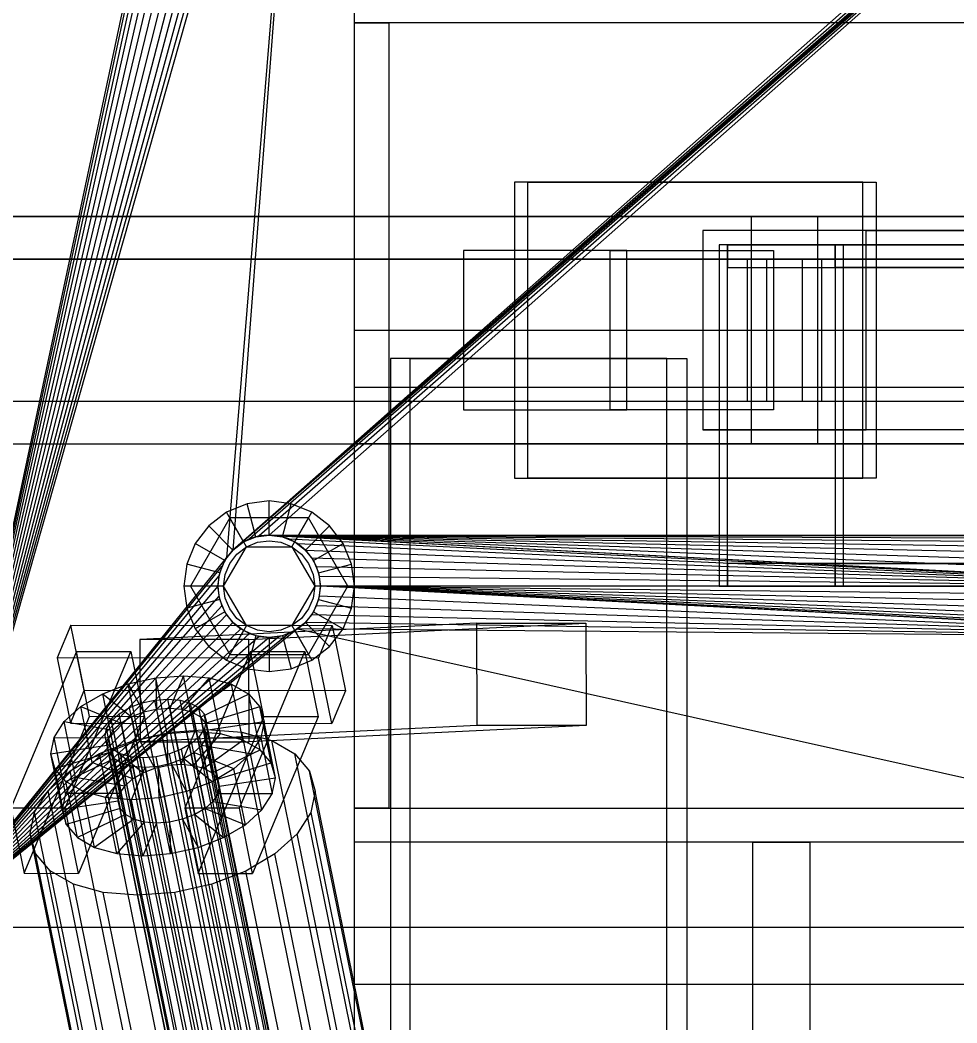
# Model space of a CAD drawing. Header units: millimetres. Extents: x -1970 to 59977, y -50268 to 6837.
# Drawn here: x 24569.4 to 24734, y -17691.8 to -17515.5 of the extents above; entities that cross this region are included whole.
import ezdxf

# ---------------------------------------------------------------- set-up
doc = ezdxf.new("R2010")
doc.units = ezdxf.units.MM
for name, color, linetype, lineweight in [('COTAS_O', 1, 'Continuous', 0), ('superior_briquetadora', 7, 'Continuous', 0), ('superior_C02', 7, 'Continuous', 0)]:
    doc.layers.add(name, color=color, linetype=linetype, lineweight=lineweight)
doc.dimstyles.new('R19_100', dxfattribs={"dimtxt": 250, "dimasz": 150, "dimexe": 150, "dimexo": 80, "dimgap": 100, "dimtad": 1, "dimtih": 1, "dimtoh": 1, "dimdsep": 46, "dimcen": 0.09, "dimadec": 0, "dimazin": 0, "dimtfac": 1, "dimtdec": 4, "dimtofl": 0, "dimtmove": 0, "dimatfit": 3, "dimfxl": 1, "dimtolj": 1, "dimtzin": 0, "dimarcsym": 0})

# ---------------------------------------------------------------- blocks, each defined once
blk = doc.blocks.new('*D34')
at = {"layer": 'COTAS_O', "color": 0, "lineweight": -2, "transparency": 16777216}
for p, q in [((24548.19, -17510), (23778.19, -17510)), ((23928.19, -19330), (23928.19, -17660)), ((24548.19, -19480), (23778.19, -19480))]:
    blk.add_line(p, q, dxfattribs=at)
at = {"layer": 'COTAS_O', "color": 0, "transparency": 16777216}
for points in [[(23903.19, -17660), (23953.19, -17660), (23928.19, -17510)], [(23903.19, -19330), (23953.19, -19330), (23928.19, -19480)]]:
    blk.add_solid(points, dxfattribs=at)
at = {"layer": 'Defpoints', "color": 0, "transparency": 16777216}
for p in [(23928.19, -17510), (24628.19, -17510), (24628.19, -19480)]:
    blk.add_point(p, dxfattribs=at)

msp = doc.modelspace()

# ---------------------------------------------------------------- linework, layer by layer
at = {"layer": 'superior_briquetadora'}
for p, q in [((24553.187, -17675), (24604.187, -17435)), ((24604.36, -17436.756), (24553.187, -17675)), ((24604.872, -17438.444), (24553.187, -17675)), ((24605.703, -17440), (24553.187, -17675)), ((24606.823, -17441.364), (24553.187, -17675)), ((24619.551, -17441.364), (24553.187, -17675)), ((24619.551, -17441.364), (24605.703, -17610)), ((24619.551, -17441.364), (24606.823, -17608.636)), ((24799.551, -17441.364), (24606.823, -17608.636)), ((24799.551, -17441.364), (24608.186, -17607.517)), ((24799.551, -17441.364), (24609.742, -17606.685)), ((24799.551, -17441.364), (24611.431, -17606.173)), ((24799.551, -17441.364), (24613.187, -17606)), ((24608.186, -17442.483), (24553.187, -17675)), ((24618.187, -17442.483), (24553.187, -17675)), ((24609.742, -17443.315), (24553.187, -17675)), ((24616.631, -17443.315), (24553.187, -17675)), ((24798.187, -17442.483), (24606.823, -17608.636)), ((24796.631, -17443.315), (24606.823, -17608.636)), ((24611.431, -17443.827), (24553.187, -17675)), ((24614.942, -17443.827), (24553.187, -17675)), ((24613.187, -17444), (24553.187, -17675)), ((24794.942, -17443.827), (24606.823, -17608.636)), ((24793.187, -17444), (24606.823, -17608.636)), ((24628.187, -17516), (24628.187, -17510)), ((24628.187, -17660), (24628.187, -17510)), ((24778.187, -17516), (24628.187, -17516)), ((24628.187, -17654), (24628.187, -17516)), ((24628.187, -17516), (24634.187, -17516)), ((24634.187, -17516), (24634.187, -17654)), ((26742.28, -17555), (24692.28, -17555)), ((24692.28, -17555), (24692.28, -17615)), ((24693.734, -17555), (24692.28, -17555)), ((24693.734, -17615), (24693.734, -17555)), ((24693.734, -17555), (26743.734, -17555)), ((24693.734, -17555), (24693.734, -17559)), ((24712.639, -17555), (24693.734, -17555)), ((26762.639, -17555), (24712.639, -17555)), ((24712.639, -17555), (24712.639, -17615)), ((24714.093, -17555), (24712.639, -17555)), ((24712.639, -17559), (24712.639, -17555)), ((24714.093, -17615), (24714.093, -17555)), ((24714.093, -17555), (26764.093, -17555)), ((24693.734, -17559), (26743.734, -17559)), ((24693.734, -17559), (24712.639, -17559)), ((26762.639, -17559), (24712.639, -17559)), ((24628.187, -17685), (24628.187, -17570)), ((24628.187, -17570), (26828.187, -17570)), ((24628.187, -17570), (24778.187, -17570)), ((24628.187, -17590), (24628.187, -17580)), ((24628.187, -17580), (26828.187, -17580)), ((26828.187, -17590), (24628.187, -17590)), ((24613.187, -17600), (24609.304, -17600.511)), ((24617.069, -17600.511), (24613.187, -17600)), ((24613.187, -17606), (24613.187, -17600)), ((24605.687, -17602.01), (24602.58, -17604.393)), ((24609.304, -17600.511), (24605.687, -17602.01)), ((24608.687, -17607.206), (24605.687, -17602.01)), ((24610.857, -17606.307), (24609.304, -17600.511)), ((24615.516, -17606.307), (24617.069, -17600.511)), ((24620.687, -17602.01), (24617.069, -17600.511)), ((24617.687, -17607.206), (24620.687, -17602.01)), ((24623.793, -17604.393), (24620.687, -17602.01)), ((24606.262, -17603.006), (24599.337, -17615)), ((24620.112, -17603.006), (24606.262, -17603.006)), ((24609.187, -17608.072), (24606.262, -17603.006)), ((24617.187, -17608.072), (24620.112, -17603.006)), ((24627.037, -17615), (24620.112, -17603.006)), ((24602.58, -17604.393), (24600.196, -17607.5)), ((24606.823, -17608.636), (24602.58, -17604.393)), ((24619.551, -17608.636), (24623.793, -17604.393)), ((24626.177, -17607.5), (24623.793, -17604.393)), ((24606.823, -17608.636), (24608.687, -17607.206)), ((24609.742, -17606.685), (24608.186, -17607.517)), ((24608.687, -17607.206), (24610.857, -17606.307)), ((24609.187, -17608.072), (24611.116, -17607.273)), ((24611.431, -17606.173), (24609.742, -17606.685)), ((24610.857, -17606.307), (24613.187, -17606)), ((24611.116, -17607.273), (24613.187, -17607)), ((24613.187, -17606), (24611.431, -17606.173)), ((24614.942, -17606.173), (24613.187, -17606)), ((24613.187, -17606), (24784.187, -17615)), ((24613.187, -17606), (24784.36, -17613.244)), ((24613.187, -17606), (24784.872, -17611.556)), ((24613.187, -17606), (24785.703, -17610)), ((24613.187, -17606), (24786.823, -17608.636)), ((24613.187, -17606), (24788.186, -17607.517)), ((24613.187, -17606), (24789.742, -17606.685)), ((24613.187, -17606), (24791.431, -17606.173)), ((24613.187, -17606), (24793.187, -17606)), ((24613.187, -17606), (24615.516, -17606.307)), ((24613.187, -17607), (24615.257, -17607.273)), ((24616.631, -17606.685), (24614.942, -17606.173)), ((24614.942, -17606.173), (24784.187, -17615)), ((24615.257, -17607.273), (24617.187, -17608.072)), ((24615.516, -17606.307), (24617.687, -17607.206)), ((24618.187, -17607.517), (24616.631, -17606.685)), ((24616.631, -17606.685), (24784.187, -17615)), ((24617.687, -17607.206), (24619.551, -17608.636)), ((24600.196, -17607.5), (24598.698, -17611.118)), ((24605.392, -17610.5), (24600.196, -17607.5)), ((24605.187, -17615), (24609.187, -17608.072)), ((24605.392, -17610.5), (24606.823, -17608.636)), ((24606.823, -17608.636), (24605.703, -17610)), ((24608.186, -17607.517), (24606.823, -17608.636)), ((24607.53, -17609.343), (24609.187, -17608.072)), ((24609.187, -17608.072), (24617.187, -17608.072)), ((24617.187, -17608.072), (24618.843, -17609.343)), ((24617.187, -17608.072), (24621.187, -17615)), ((24619.551, -17608.636), (24618.187, -17607.517)), ((24618.187, -17607.517), (24784.187, -17615)), ((24620.67, -17610), (24619.551, -17608.636)), ((24619.551, -17608.636), (24784.187, -17615)), ((24619.551, -17608.636), (24620.981, -17610.5)), ((24620.981, -17610.5), (24626.177, -17607.5)), ((24627.675, -17611.118), (24626.177, -17607.5)), ((24553.187, -17675), (24605.703, -17610)), ((24604.493, -17612.671), (24605.392, -17610.5)), ((24605.703, -17610), (24604.872, -17611.556)), ((24606.258, -17611), (24607.53, -17609.343)), ((24618.843, -17609.343), (24620.115, -17611)), ((24621.501, -17611.556), (24620.67, -17610)), ((24620.67, -17610), (24784.187, -17615)), ((24620.981, -17610.5), (24621.88, -17612.671)), ((24553.187, -17675), (24604.872, -17611.556)), ((24598.698, -17611.118), (24598.187, -17615)), ((24604.493, -17612.671), (24598.698, -17611.118)), ((24604.872, -17611.556), (24604.36, -17613.244)), ((24605.459, -17612.929), (24606.258, -17611)), ((24620.115, -17611), (24620.914, -17612.929)), ((24622.014, -17613.244), (24621.501, -17611.556)), ((24621.501, -17611.556), (24784.187, -17615)), ((24621.88, -17612.671), (24627.675, -17611.118)), ((24628.187, -17615), (24627.675, -17611.118)), ((26743.734, -17611), (24693.734, -17611)), ((24693.734, -17611), (24693.734, -17615)), ((24712.639, -17611), (24693.734, -17611)), ((24712.639, -17615), (24712.639, -17611)), ((24712.639, -17611), (26762.639, -17611)), ((24553.187, -17675), (24604.36, -17613.244)), ((24604.187, -17615), (24604.493, -17612.671)), ((24604.36, -17613.244), (24604.187, -17615)), ((24605.187, -17615), (24605.459, -17612.929)), ((24620.914, -17612.929), (24621.187, -17615)), ((24621.88, -17612.671), (24622.187, -17615)), ((24622.187, -17615), (24622.014, -17613.244)), ((24622.014, -17613.244), (24784.187, -17615)), ((24604.187, -17615), (24553.187, -17675)), ((24604.187, -17615), (24598.187, -17615)), ((24598.187, -17615), (24598.698, -17618.882)), ((24605.187, -17615), (24599.337, -17615)), ((24599.337, -17615), (24606.262, -17626.994)), ((24604.187, -17615), (24604.36, -17616.756)), ((24604.493, -17617.329), (24604.187, -17615)), ((24605.459, -17617.071), (24605.187, -17615)), ((24609.187, -17621.928), (24605.187, -17615)), ((24621.187, -17615), (24617.187, -17621.928)), ((24620.112, -17626.994), (24627.037, -17615)), ((24621.187, -17615), (24620.914, -17617.071)), ((24627.037, -17615), (24621.187, -17615)), ((24622.187, -17615), (24621.88, -17617.329)), ((24622.014, -17616.756), (24622.187, -17615)), ((24784.187, -17615), (24622.187, -17615)), ((24784.36, -17616.756), (24622.187, -17615)), ((24784.872, -17618.444), (24622.187, -17615)), ((24785.703, -17620), (24622.187, -17615)), ((24786.823, -17621.364), (24622.187, -17615)), ((24788.186, -17622.483), (24622.187, -17615)), ((24789.742, -17623.315), (24622.187, -17615)), ((24791.431, -17623.827), (24622.187, -17615)), ((24793.187, -17624), (24622.187, -17615)), ((24628.187, -17615), (24622.187, -17615)), ((24627.675, -17618.882), (24628.187, -17615)), ((24692.28, -17615), (26742.28, -17615)), ((24692.28, -17615), (24693.734, -17615)), ((26743.734, -17615), (24693.734, -17615)), ((24693.734, -17615), (24712.639, -17615)), ((24712.639, -17615), (26762.639, -17615)), ((24712.639, -17615), (24714.093, -17615)), ((26764.093, -17615), (24714.093, -17615)), ((24604.36, -17616.756), (24553.187, -17675)), ((24604.493, -17617.329), (24598.698, -17618.882)), ((24604.36, -17616.756), (24604.872, -17618.444)), ((24605.392, -17619.5), (24604.493, -17617.329)), ((24606.258, -17619), (24605.459, -17617.071)), ((24620.914, -17617.071), (24620.115, -17619)), ((24621.88, -17617.329), (24620.981, -17619.5)), ((24621.501, -17618.444), (24622.014, -17616.756)), ((24621.88, -17617.329), (24627.675, -17618.882)), ((24793.187, -17624), (24622.014, -17616.756)), ((24604.872, -17618.444), (24553.187, -17675)), ((24598.698, -17618.882), (24600.196, -17622.5)), ((24605.392, -17619.5), (24600.196, -17622.5)), ((24604.872, -17618.444), (24605.703, -17620)), ((24606.823, -17621.364), (24605.392, -17619.5)), ((24607.53, -17620.657), (24606.258, -17619)), ((24620.115, -17619), (24618.843, -17620.657)), ((24620.981, -17619.5), (24619.551, -17621.364)), ((24620.67, -17620), (24621.501, -17618.444)), ((24620.981, -17619.5), (24626.177, -17622.5)), ((24793.187, -17624), (24621.501, -17618.444)), ((24626.177, -17622.5), (24627.675, -17618.882)), ((24605.703, -17620), (24553.187, -17675)), ((24606.823, -17621.364), (24553.187, -17675)), ((24606.823, -17621.364), (24602.58, -17625.607)), ((24605.703, -17620), (24606.823, -17621.364)), ((24606.823, -17621.364), (24608.186, -17622.483)), ((24608.687, -17622.794), (24606.823, -17621.364)), ((24609.187, -17621.928), (24607.53, -17620.657)), ((24618.843, -17620.657), (24617.187, -17621.928)), ((24619.551, -17621.364), (24617.687, -17622.794)), ((24618.187, -17622.483), (24619.551, -17621.364)), ((24619.551, -17621.364), (24620.67, -17620)), ((24793.187, -17624), (24619.551, -17621.364)), ((24619.551, -17621.364), (24623.793, -17625.607)), ((24793.187, -17624), (24620.67, -17620)), ((24608.186, -17622.483), (24553.187, -17675)), ((24618.187, -17622.483), (24553.187, -17675)), ((24600.196, -17622.5), (24602.58, -17625.607)), ((24608.687, -17622.794), (24605.687, -17627.99)), ((24609.187, -17621.928), (24606.262, -17626.994)), ((24608.186, -17622.483), (24609.742, -17623.315)), ((24610.857, -17623.693), (24608.687, -17622.794)), ((24611.116, -17622.727), (24609.187, -17621.928)), ((24617.187, -17621.928), (24609.187, -17621.928)), ((24613.187, -17623), (24611.116, -17622.727)), ((24615.257, -17622.727), (24613.187, -17623)), ((24617.187, -17621.928), (24615.257, -17622.727)), ((24617.687, -17622.794), (24615.516, -17623.693)), ((24616.631, -17623.315), (24618.187, -17622.483)), ((24617.187, -17621.928), (24620.112, -17626.994)), ((24617.687, -17622.794), (24620.687, -17627.99)), ((24618.187, -17622.483), (24853.187, -17675)), ((24793.187, -17624), (24618.187, -17622.483)), ((24623.793, -17625.607), (24626.177, -17622.5)), ((24609.742, -17623.315), (24553.187, -17675)), ((24616.631, -17623.315), (24553.187, -17675)), ((24611.431, -17623.827), (24553.187, -17675)), ((24614.942, -17623.827), (24553.187, -17675)), ((24613.187, -17624), (24553.187, -17675)), ((24610.857, -17623.693), (24609.304, -17629.489)), ((24609.742, -17623.315), (24611.431, -17623.827)), ((24613.187, -17624), (24610.857, -17623.693)), ((24611.431, -17623.827), (24613.187, -17624)), ((24615.516, -17623.693), (24613.187, -17624)), ((24613.187, -17624), (24614.942, -17623.827)), ((24613.187, -17624), (24613.187, -17630)), ((24614.942, -17623.827), (24616.631, -17623.315)), ((24615.516, -17623.693), (24617.069, -17629.489)), ((24602.58, -17625.607), (24605.687, -17627.99)), ((24620.687, -17627.99), (24623.793, -17625.607)), ((24605.687, -17627.99), (24609.304, -17629.489)), ((24606.262, -17626.994), (24620.112, -17626.994)), ((24617.069, -17629.489), (24620.687, -17627.99)), ((24609.304, -17629.489), (24613.187, -17630)), ((24613.187, -17630), (24617.069, -17629.489)), ((24628.187, -17660), (24628.187, -17654)), ((24628.187, -17654), (24778.187, -17654)), ((24634.187, -17654), (24628.187, -17654)), ((24778.187, -17660), (24628.187, -17660)), ((26828.187, -17660), (24628.187, -17660)), ((24628.187, -19330), (24628.187, -17660)), ((24698.187, -19330), (24698.187, -17660)), ((24698.187, -17660), (24708.187, -17660)), ((24708.187, -17660), (24708.187, -19330)), ((24853.187, -17675), (24553.187, -17675)), ((26828.187, -17685), (24628.187, -17685)), ((24778.187, -17685), (24628.187, -17685))]:
    msp.add_line(p, q, dxfattribs=at)
at = {"layer": 'superior_C02'}
for p, q in [((24717.494, -17544), (24656.289, -17544)), ((24656.289, -17544), (24656.289, -17596)), ((24658.627, -17544), (24656.289, -17544)), ((24658.627, -17596), (24658.627, -17544)), ((24658.627, -17544), (24719.832, -17544)), ((24717.494, -17596), (24717.494, -17544)), ((24717.494, -17544), (24719.832, -17544)), ((24719.832, -17544), (24719.832, -17596)), ((24697.916, -17550), (23550.312, -17550)), ((23562.002, -17550), (24709.607, -17550)), ((24751.985, -17550), (23604.381, -17550)), ((23618.994, -17550), (24766.599, -17550)), ((24697.916, -17550), (24697.916, -17590)), ((24709.607, -17550), (24697.916, -17550)), ((25023.071, -17550), (24697.916, -17550)), ((24709.607, -17590), (24709.607, -17550)), ((24709.607, -17550), (25034.761, -17550)), ((24718.107, -17552.5), (24689.416, -17552.5)), ((24689.416, -17552.5), (24689.416, -17587.5)), ((24744.947, -17552.5), (24689.416, -17552.5)), ((24718.107, -17587.5), (24718.107, -17552.5)), ((24718.107, -17552.5), (24773.637, -17552.5)), ((24676.042, -17556), (24647.352, -17556)), ((24647.352, -17556), (24647.352, -17584)), ((24673.131, -17556), (24647.352, -17556)), ((24673.131, -17584), (24673.131, -17556)), ((24673.131, -17556), (24701.821, -17556)), ((24676.042, -17584), (24676.042, -17556)), ((24676.042, -17556), (24701.821, -17556)), ((24701.821, -17556), (24701.821, -17584)), ((24697.188, -17557.5), (23605.114, -17557.5)), ((23618.261, -17557.5), (24710.335, -17557.5)), ((24697.188, -17557.5), (24697.188, -17582.5)), ((24710.335, -17557.5), (24697.188, -17557.5)), ((24706.932, -17557.5), (24700.591, -17557.5)), ((24700.591, -17557.5), (24700.591, -17582.5)), ((24700.591, -17557.5), (25081.276, -17557.5)), ((24706.932, -17582.5), (24706.932, -17557.5)), ((25087.617, -17557.5), (24706.932, -17557.5)), ((24710.335, -17582.5), (24710.335, -17557.5)), ((24683.066, -17575), (24634.484, -17575)), ((24634.484, -17575), (24634.484, -18425)), ((24637.991, -17575), (24634.484, -17575)), ((24637.991, -18425), (24637.991, -17575)), ((24637.991, -17575), (24686.573, -17575)), ((24683.066, -18425), (24683.066, -17575)), ((24683.066, -17575), (24686.573, -17575)), ((24686.573, -17575), (24686.573, -18425)), ((23605.114, -17582.5), (24697.188, -17582.5)), ((23618.261, -17582.5), (24710.335, -17582.5)), ((24697.188, -17582.5), (24710.335, -17582.5)), ((24700.591, -17582.5), (24706.932, -17582.5)), ((24700.591, -17582.5), (25081.276, -17582.5)), ((24706.932, -17582.5), (25087.617, -17582.5)), ((24647.352, -17584), (24676.042, -17584)), ((24647.352, -17584), (24673.131, -17584)), ((24701.821, -17584), (24673.131, -17584)), ((24701.821, -17584), (24676.042, -17584)), ((24689.416, -17587.5), (24718.107, -17587.5)), ((24744.947, -17587.5), (24689.416, -17587.5)), ((24773.637, -17587.5), (24718.107, -17587.5)), ((23550.312, -17590), (24697.916, -17590)), ((23562.002, -17590), (24709.607, -17590)), ((23604.381, -17590), (24751.985, -17590)), ((23618.994, -17590), (24766.599, -17590)), ((24697.916, -17590), (24709.607, -17590)), ((24697.916, -17590), (25023.071, -17590)), ((24709.607, -17590), (25034.761, -17590)), ((24656.289, -17596), (24717.494, -17596)), ((24656.289, -17596), (24658.627, -17596)), ((24719.832, -17596), (24658.627, -17596)), ((24719.832, -17596), (24717.494, -17596)), ((24578.351, -17621.857), (24575.95, -17627.592)), ((24580.685, -17633.325), (24578.351, -17621.857)), ((24578.351, -17621.857), (24624.255, -17621.914)), ((24649.689, -17621.488), (24590.469, -17624.356)), ((24609.595, -17624.356), (24668.816, -17621.488)), ((24621.855, -17627.65), (24624.255, -17621.914)), ((24624.255, -17621.914), (24626.589, -17633.382)), ((24649.764, -17639.486), (24649.689, -17621.488)), ((24649.689, -17621.488), (24668.816, -17621.488)), ((24668.816, -17621.488), (24668.891, -17639.486)), ((24609.595, -17624.356), (24590.469, -17624.356)), ((24590.469, -17624.356), (24590.543, -17642.354)), ((24609.67, -17642.354), (24609.595, -17624.356)), ((24579.3, -17626.449), (24567.776, -17653.98)), ((24577.34, -17653.992), (24588.863, -17626.461)), ((24581.633, -17637.917), (24579.3, -17626.449)), ((24579.3, -17626.449), (24588.863, -17626.461)), ((24588.863, -17626.461), (24591.197, -17637.929)), ((24609.902, -17626.487), (24598.379, -17654.019)), ((24607.943, -17654.031), (24619.466, -17626.499)), ((24612.236, -17637.955), (24609.902, -17626.487)), ((24609.902, -17626.487), (24619.466, -17626.499)), ((24619.466, -17626.499), (24621.799, -17637.967)), ((24621.855, -17627.65), (24575.95, -17627.592)), ((24575.95, -17627.592), (24578.284, -17639.061)), ((24624.188, -17639.118), (24621.855, -17627.65)), ((24588.413, -17632.183), (24593.251, -17631.1)), ((24593.251, -17631.1), (24598.109, -17630.735)), ((24593.251, -17631.1), (24593.407, -17636.643)), ((24595.251, -17640.93), (24593.251, -17631.1)), ((24598.109, -17630.735), (24595.708, -17636.47)), ((24602.656, -17631.112), (24597.862, -17636.649)), ((24600.109, -17640.564), (24598.109, -17630.735)), ((24598.109, -17630.735), (24602.656, -17631.112)), ((24604.657, -17640.942), (24602.656, -17631.112)), ((24602.656, -17631.112), (24606.583, -17632.206)), ((24578.284, -17639.061), (24580.685, -17633.325)), ((24626.589, -17633.382), (24580.685, -17633.325)), ((24583.925, -17633.91), (24588.413, -17632.183)), ((24588.413, -17632.183), (24591.115, -17637.157)), ((24590.413, -17642.013), (24588.413, -17632.183)), ((24606.583, -17632.206), (24599.722, -17637.167)), ((24608.583, -17642.036), (24606.583, -17632.206)), ((24606.583, -17632.206), (24609.621, -17633.943)), ((24626.589, -17633.382), (24624.188, -17639.118)), ((24580.092, -17636.164), (24583.925, -17633.91)), ((24583.925, -17633.91), (24588.989, -17637.975)), ((24585.925, -17643.74), (24583.925, -17633.91)), ((24588.656, -17636.336), (24590.782, -17635.518)), ((24590.782, -17635.518), (24593.074, -17635.005)), ((24634.291, -17849.317), (24590.782, -17635.518)), ((24593.074, -17635.005), (24595.375, -17634.832)), ((24636.582, -17848.804), (24593.074, -17635.005)), ((24595.375, -17634.832), (24597.529, -17635.011)), ((24638.884, -17848.631), (24595.375, -17634.832)), ((24597.529, -17635.011), (24599.389, -17635.529)), ((24641.038, -17848.809), (24597.529, -17635.011)), ((24599.389, -17635.529), (24600.828, -17636.352)), ((24642.898, -17849.328), (24599.389, -17635.529)), ((24609.621, -17633.943), (24601.162, -17637.99)), ((24611.622, -17643.772), (24609.621, -17633.943)), ((24609.621, -17633.943), (24611.564, -17636.203)), ((24577.177, -17638.79), (24580.092, -17636.164)), ((24580.092, -17636.164), (24587.174, -17639.042)), ((24582.093, -17645.994), (24580.092, -17636.164)), ((24586.841, -17637.404), (24588.656, -17636.336)), ((24632.165, -17850.135), (24588.656, -17636.336)), ((24591.115, -17637.157), (24588.989, -17637.975)), ((24593.407, -17636.643), (24591.115, -17637.157)), ((24591.115, -17637.157), (24593.116, -17646.986)), ((24595.708, -17636.47), (24593.407, -17636.643)), ((24593.407, -17636.643), (24595.407, -17646.473)), ((24595.708, -17636.47), (24597.709, -17646.3)), ((24597.862, -17636.649), (24595.708, -17636.47)), ((24597.862, -17636.649), (24599.863, -17646.479)), ((24599.722, -17637.167), (24597.862, -17636.649)), ((24599.722, -17637.167), (24601.723, -17646.997)), ((24601.162, -17637.99), (24599.722, -17637.167)), ((24600.828, -17636.352), (24601.748, -17637.422)), ((24644.337, -17850.15), (24600.828, -17636.352)), ((24611.564, -17636.203), (24602.082, -17639.061)), ((24613.565, -17646.033), (24611.564, -17636.203)), ((24611.564, -17636.203), (24612.279, -17638.834)), ((24570.11, -17665.449), (24581.633, -17637.917)), ((24575.377, -17641.61), (24577.177, -17638.79)), ((24577.177, -17638.79), (24585.793, -17640.286)), ((24579.177, -17648.62), (24577.177, -17638.79)), ((24578.284, -17639.061), (24624.188, -17639.118)), ((24591.197, -17637.929), (24579.674, -17665.461)), ((24591.197, -17637.929), (24581.633, -17637.917)), ((24584.607, -17639.983), (24585.46, -17638.648)), ((24585.46, -17638.648), (24586.841, -17637.404)), ((24628.969, -17852.446), (24585.46, -17638.648)), ((24587.174, -17639.042), (24585.793, -17640.286)), ((24630.349, -17851.202), (24586.841, -17637.404)), ((24588.989, -17637.975), (24587.174, -17639.042)), ((24587.174, -17639.042), (24589.174, -17648.872)), ((24588.989, -17637.975), (24590.99, -17647.804)), ((24600.713, -17665.487), (24612.236, -17637.955)), ((24601.162, -17637.99), (24603.162, -17647.82)), ((24602.082, -17639.061), (24601.162, -17637.99)), ((24601.748, -17637.422), (24602.087, -17638.668)), ((24645.257, -17851.221), (24601.748, -17637.422)), ((24602.087, -17638.668), (24601.821, -17640.005)), ((24602.082, -17639.061), (24604.082, -17648.891)), ((24602.421, -17640.307), (24602.082, -17639.061)), ((24645.596, -17852.467), (24602.087, -17638.668)), ((24612.279, -17638.834), (24602.421, -17640.307)), ((24621.799, -17637.967), (24610.276, -17665.499)), ((24612.279, -17638.834), (24611.718, -17641.655)), ((24621.799, -17637.967), (24612.236, -17637.955)), ((24614.28, -17648.664), (24612.279, -17638.834)), ((24584.341, -17641.32), (24584.607, -17639.983)), ((24628.116, -17853.782), (24584.607, -17639.983)), ((24585.793, -17640.286), (24584.941, -17641.622)), ((24585.793, -17640.286), (24587.794, -17650.116)), ((24589.35, -17642.107), (24595.818, -17640.659)), ((24649.764, -17639.486), (24590.543, -17642.354)), ((24600.109, -17640.564), (24595.251, -17640.93)), ((24595.818, -17640.659), (24602.313, -17640.17)), ((24633.325, -17824.968), (24595.818, -17640.659)), ((24597.709, -17646.3), (24600.109, -17640.564)), ((24604.657, -17640.942), (24600.109, -17640.564)), ((24601.821, -17640.005), (24600.969, -17641.341)), ((24601.821, -17640.005), (24645.33, -17853.804)), ((24602.155, -17641.643), (24602.421, -17640.307)), ((24602.313, -17640.17), (24608.392, -17640.674)), ((24639.82, -17824.479), (24602.313, -17640.17)), ((24602.421, -17640.307), (24604.421, -17650.137)), ((24608.392, -17640.674), (24613.641, -17642.137)), ((24645.899, -17824.984), (24608.392, -17640.674)), ((24668.891, -17639.486), (24609.67, -17642.354)), ((24668.891, -17639.486), (24649.764, -17639.486)), ((24574.816, -17644.431), (24575.377, -17641.61)), ((24575.377, -17641.61), (24584.941, -17641.622)), ((24577.378, -17651.44), (24575.377, -17641.61)), ((24583.35, -17644.416), (24589.35, -17642.107)), ((24584.68, -17642.566), (24584.341, -17641.32)), ((24627.85, -17855.119), (24584.341, -17641.32)), ((24584.941, -17641.622), (24584.675, -17642.958)), ((24585.6, -17643.637), (24584.68, -17642.566)), ((24628.189, -17856.365), (24584.68, -17642.566)), ((24584.941, -17641.622), (24586.941, -17651.452)), ((24590.413, -17642.013), (24585.925, -17643.74)), ((24626.858, -17826.416), (24589.35, -17642.107)), ((24595.251, -17640.93), (24590.413, -17642.013)), ((24593.116, -17646.986), (24590.413, -17642.013)), ((24590.543, -17642.354), (24609.67, -17642.354)), ((24595.407, -17646.473), (24595.251, -17640.93)), ((24599.588, -17642.585), (24597.773, -17643.652)), ((24600.969, -17641.341), (24599.588, -17642.585)), ((24643.097, -17856.383), (24599.588, -17642.585)), ((24599.863, -17646.479), (24604.657, -17640.942)), ((24644.478, -17855.139), (24600.969, -17641.341)), ((24601.302, -17642.979), (24602.155, -17641.643)), ((24601.723, -17646.997), (24608.583, -17642.036)), ((24602.155, -17641.643), (24611.718, -17641.655)), ((24604.155, -17651.473), (24602.155, -17641.643)), ((24608.583, -17642.036), (24604.657, -17640.942)), ((24611.622, -17643.772), (24608.583, -17642.036)), ((24611.718, -17641.655), (24609.918, -17644.475)), ((24611.718, -17641.655), (24613.718, -17651.485)), ((24613.641, -17642.137), (24617.703, -17644.459)), ((24651.149, -17826.446), (24613.641, -17642.137)), ((24574.816, -17644.431), (24584.675, -17642.958)), ((24575.531, -17647.062), (24585.013, -17644.204)), ((24585.925, -17643.74), (24582.093, -17645.994)), ((24584.675, -17642.958), (24585.013, -17644.204)), ((24584.675, -17642.958), (24586.675, -17652.788)), ((24585.013, -17644.204), (24585.934, -17645.275)), ((24585.013, -17644.204), (24587.014, -17654.034)), ((24587.04, -17644.459), (24585.6, -17643.637)), ((24629.109, -17857.435), (24585.6, -17643.637)), ((24590.99, -17647.804), (24585.925, -17643.74)), ((24597.773, -17643.652), (24595.647, -17644.47)), ((24641.281, -17857.451), (24597.773, -17643.652)), ((24598.106, -17645.29), (24599.921, -17644.223)), ((24599.921, -17644.223), (24601.302, -17642.979)), ((24607.003, -17647.101), (24599.921, -17644.223)), ((24599.921, -17644.223), (24601.922, -17654.053)), ((24609.918, -17644.475), (24601.302, -17642.979)), ((24601.302, -17642.979), (24603.303, -17652.809)), ((24603.162, -17647.82), (24611.622, -17643.772)), ((24613.565, -17646.033), (24611.622, -17643.772)), ((24575.531, -17647.062), (24574.816, -17644.431)), ((24576.816, -17654.261), (24574.816, -17644.431)), ((24577.474, -17649.322), (24585.934, -17645.275)), ((24578.227, -17647.428), (24583.35, -17644.416)), ((24582.093, -17645.994), (24579.177, -17648.62)), ((24580.512, -17651.059), (24587.373, -17646.098)), ((24589.174, -17648.872), (24582.093, -17645.994)), ((24620.858, -17828.725), (24583.35, -17644.416)), ((24585.934, -17645.275), (24587.373, -17646.098)), ((24585.934, -17645.275), (24587.934, -17655.105)), ((24588.9, -17644.978), (24587.04, -17644.459)), ((24630.548, -17858.258), (24587.04, -17644.459)), ((24587.373, -17646.098), (24589.233, -17646.616)), ((24587.373, -17646.098), (24589.373, -17655.927)), ((24591.054, -17645.156), (24588.9, -17644.978)), ((24632.408, -17858.776), (24588.9, -17644.978)), ((24593.355, -17644.983), (24591.054, -17645.156)), ((24634.562, -17858.955), (24591.054, -17645.156)), ((24595.647, -17644.47), (24593.355, -17644.983)), ((24636.864, -17858.782), (24593.355, -17644.983)), ((24593.688, -17646.622), (24595.98, -17646.108)), ((24639.155, -17858.269), (24595.647, -17644.47)), ((24595.98, -17646.108), (24598.106, -17645.29)), ((24598.683, -17651.082), (24595.98, -17646.108)), ((24595.98, -17646.108), (24597.98, -17655.938)), ((24603.171, -17649.355), (24598.106, -17645.29)), ((24598.106, -17645.29), (24600.106, -17655.12)), ((24604.082, -17648.891), (24613.565, -17646.033)), ((24609.918, -17644.475), (24607.003, -17647.101)), ((24611.919, -17654.305), (24609.918, -17644.475)), ((24614.28, -17648.664), (24613.565, -17646.033)), ((24617.703, -17644.459), (24620.3, -17647.481)), ((24655.21, -17828.768), (24617.703, -17644.459)), ((24574.33, -17650.939), (24578.227, -17647.428)), ((24577.474, -17649.322), (24575.531, -17647.062)), ((24577.531, -17656.892), (24575.531, -17647.062)), ((24615.735, -17831.737), (24578.227, -17647.428)), ((24584.439, -17652.153), (24589.233, -17646.616)), ((24588.986, -17652.53), (24591.387, -17646.795)), ((24589.174, -17648.872), (24590.99, -17647.804)), ((24589.233, -17646.616), (24591.387, -17646.795)), ((24589.233, -17646.616), (24591.233, -17656.446)), ((24590.99, -17647.804), (24593.116, -17646.986)), ((24591.387, -17646.795), (24593.688, -17646.622)), ((24591.387, -17646.795), (24593.387, -17656.624)), ((24593.116, -17646.986), (24595.407, -17646.473)), ((24593.845, -17652.165), (24593.688, -17646.622)), ((24593.688, -17646.622), (24595.689, -17656.451)), ((24595.407, -17646.473), (24597.709, -17646.3)), ((24597.709, -17646.3), (24599.863, -17646.479)), ((24599.863, -17646.479), (24601.723, -17646.997)), ((24601.723, -17646.997), (24603.162, -17647.82)), ((24603.162, -17647.82), (24604.082, -17648.891)), ((24607.003, -17647.101), (24603.171, -17649.355)), ((24609.003, -17656.931), (24607.003, -17647.101)), ((24620.3, -17647.481), (24621.256, -17650.998)), ((24657.808, -17831.79), (24620.3, -17647.481)), ((24579.177, -17648.62), (24577.378, -17651.44)), ((24580.512, -17651.059), (24577.474, -17649.322)), ((24579.474, -17659.152), (24577.474, -17649.322)), ((24587.794, -17650.116), (24579.177, -17648.62)), ((24587.794, -17650.116), (24589.174, -17648.872)), ((24603.171, -17649.355), (24598.683, -17651.082)), ((24605.171, -17659.184), (24603.171, -17649.355)), ((24604.082, -17648.891), (24604.421, -17650.137)), ((24604.421, -17650.137), (24614.28, -17648.664)), ((24613.718, -17651.485), (24614.28, -17648.664)), ((24571.924, -17654.709), (24574.33, -17650.939)), ((24611.837, -17835.248), (24574.33, -17650.939)), ((24584.439, -17652.153), (24580.512, -17651.059)), ((24582.513, -17660.889), (24580.512, -17651.059)), ((24586.941, -17651.452), (24587.794, -17650.116)), ((24598.683, -17651.082), (24593.845, -17652.165)), ((24600.683, -17660.912), (24598.683, -17651.082)), ((24604.421, -17650.137), (24604.155, -17651.473)), ((24621.256, -17650.998), (24620.506, -17654.769)), ((24658.764, -17835.307), (24621.256, -17650.998)), ((24577.378, -17651.44), (24576.816, -17654.261)), ((24586.675, -17652.788), (24576.816, -17654.261)), ((24586.941, -17651.452), (24577.378, -17651.44)), ((24588.986, -17652.53), (24584.439, -17652.153)), ((24586.439, -17661.983), (24584.439, -17652.153)), ((24586.675, -17652.788), (24586.941, -17651.452)), ((24587.014, -17654.034), (24586.675, -17652.788)), ((24593.845, -17652.165), (24588.986, -17652.53)), ((24590.987, -17662.36), (24588.986, -17652.53)), ((24595.845, -17661.995), (24593.845, -17652.165)), ((24603.303, -17652.809), (24601.922, -17654.053)), ((24604.155, -17651.473), (24603.303, -17652.809)), ((24603.303, -17652.809), (24611.919, -17654.305)), ((24613.718, -17651.485), (24604.155, -17651.473)), ((24611.919, -17654.305), (24613.718, -17651.485)), ((24577.34, -17653.992), (24567.776, -17653.98)), ((24567.776, -17653.98), (24570.11, -17665.449)), ((24571.173, -17658.48), (24571.924, -17654.709)), ((24609.432, -17839.018), (24571.924, -17654.709)), ((24576.816, -17654.261), (24577.531, -17656.892)), ((24579.674, -17665.461), (24577.34, -17653.992)), ((24587.014, -17654.034), (24577.531, -17656.892)), ((24587.934, -17655.105), (24587.014, -17654.034)), ((24607.943, -17654.031), (24598.379, -17654.019)), ((24598.379, -17654.019), (24600.713, -17665.487)), ((24601.922, -17654.053), (24600.106, -17655.12)), ((24601.922, -17654.053), (24609.003, -17656.931)), ((24610.276, -17665.499), (24607.943, -17654.031)), ((24609.003, -17656.931), (24611.919, -17654.305)), ((24620.506, -17654.769), (24618.1, -17658.539)), ((24620.506, -17654.769), (24658.013, -17839.078)), ((24587.934, -17655.105), (24579.474, -17659.152)), ((24589.373, -17655.927), (24582.513, -17660.889)), ((24591.233, -17656.446), (24586.439, -17661.983)), ((24589.373, -17655.927), (24587.934, -17655.105)), ((24591.233, -17656.446), (24589.373, -17655.927)), ((24593.387, -17656.624), (24590.987, -17662.36)), ((24593.387, -17656.624), (24591.233, -17656.446)), ((24595.689, -17656.451), (24593.387, -17656.624)), ((24597.98, -17655.938), (24595.689, -17656.451)), ((24595.689, -17656.451), (24595.845, -17661.995)), ((24600.106, -17655.12), (24597.98, -17655.938)), ((24597.98, -17655.938), (24600.683, -17660.912)), ((24600.106, -17655.12), (24605.171, -17659.184)), ((24572.129, -17661.997), (24571.173, -17658.48)), ((24608.681, -17842.789), (24571.173, -17658.48)), ((24577.531, -17656.892), (24579.474, -17659.152)), ((24605.171, -17659.184), (24609.003, -17656.931)), ((24579.474, -17659.152), (24582.513, -17660.889)), ((24600.683, -17660.912), (24605.171, -17659.184)), ((24618.1, -17658.539), (24614.203, -17662.05)), ((24655.608, -17842.848), (24618.1, -17658.539)), ((24574.727, -17665.019), (24572.129, -17661.997)), ((24609.637, -17846.306), (24572.129, -17661.997)), ((24582.513, -17660.889), (24586.439, -17661.983)), ((24586.439, -17661.983), (24590.987, -17662.36)), ((24590.987, -17662.36), (24595.845, -17661.995)), ((24595.845, -17661.995), (24600.683, -17660.912)), ((24614.203, -17662.05), (24609.079, -17665.062)), ((24651.71, -17846.359), (24614.203, -17662.05)), ((24570.11, -17665.449), (24579.674, -17665.461)), ((24578.789, -17667.341), (24574.727, -17665.019)), ((24612.234, -17849.328), (24574.727, -17665.019)), ((24600.713, -17665.487), (24610.276, -17665.499)), ((24609.079, -17665.062), (24603.08, -17667.371)), ((24646.587, -17849.371), (24609.079, -17665.062)), ((24584.038, -17668.803), (24578.789, -17667.341)), ((24616.296, -17851.65), (24578.789, -17667.341)), ((24590.117, -17669.308), (24584.038, -17668.803)), ((24621.546, -17853.113), (24584.038, -17668.803)), ((24596.612, -17668.819), (24590.117, -17669.308)), ((24603.08, -17667.371), (24596.612, -17668.819)), ((24634.12, -17853.128), (24596.612, -17668.819)), ((24640.587, -17851.68), (24603.08, -17667.371)), ((24627.625, -17853.617), (24590.117, -17669.308))]:
    msp.add_line(p, q, dxfattribs=at)

# ---------------------------------------------------------------- dimensions: what is measured, and where the dimension line sits
at = {"layer": 'COTAS_O'}
dim = msp.add_aligned_dim(p1=(24628.187, -19480), p2=(24628.187, -17510), distance=700, text='<> O', dimstyle='R19_100', dxfattribs=at)
dim.commit()
dim.dimension.update_dxf_attribs({"geometry": '*D34', "text_midpoint": (23928.187, -18495)})

doc.saveas('drawing.dxf')
